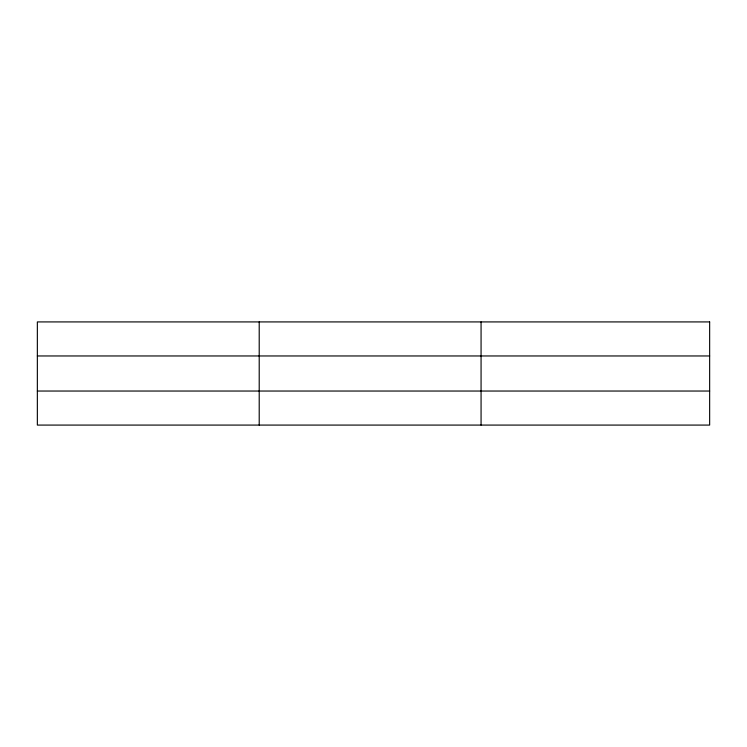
<?xml version="1.0" encoding="UTF-8"?>
<svg xmlns="http://www.w3.org/2000/svg" width="747" height="747" viewBox="0 0 747 747"><rect width="100%" height="100%" fill="white"/><g stroke="black" fill="none" stroke-linecap="round" stroke-linejoin="round"><path stroke-width="1.12" d="M259.209 425.08L259.209 321.92M481.068 425.08L481.068 321.92M37.35 355.964L709.65 355.964M37.35 391.036L709.65 391.036M709.65 321.92L709.65 425.08L37.35 425.08L37.35 321.92L709.65 321.92"/></g></svg>
